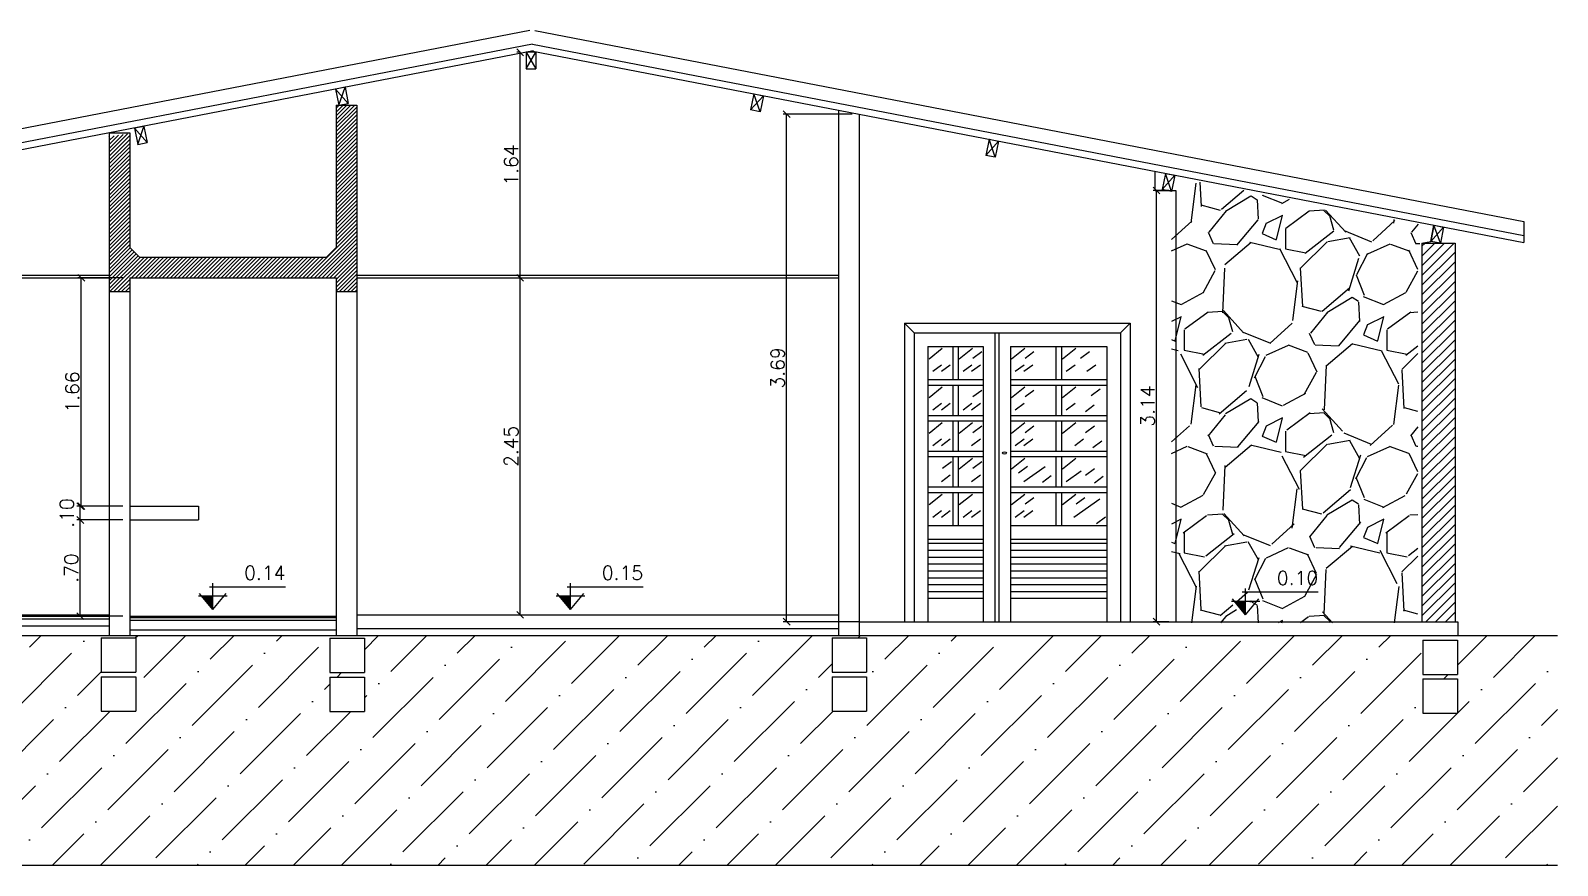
# Model space of a CAD drawing. Header units: metres. Extents: x 433 to 682, y 535 to 584.
# Drawn here: x 441.48 to 452.57, y 542.64 to 548.71 of the extents above; entities that cross this region are included whole.
import ezdxf

# ---------------------------------------------------------------- set-up
doc = ezdxf.new("R2010")
doc.units = ezdxf.units.M
doc.linetypes.add('ACAD_ISO02W100', pattern=[15, 12, -3])
for name, color, linetype in [('ARQ-COTAS', 30, 'Continuous'), ('ARQ-ESQ-01', 1, 'ACAD_ISO02W100'), ('ARQ-ESQ-02', 2, 'Continuous'), ('ARQ-NIVEL', 1, 'Continuous'), ('ARQ-PECAS_SANITARIAS', 7, 'Continuous'), ('ARQ-PISO', 8, 'Continuous'), ('ARQ_ALVENARIA', 4, 'Continuous'), ('ARQ_LINHA-02', 2, 'Continuous')]:
    doc.layers.add(name, color=color, linetype=linetype)
doc.styles.add('ROMANS', font='romans.shx')
doc.dimstyles.new('1-50', dxfattribs={"dimscale": 0.5, "dimtxt": 0.2, "dimasz": 0.1, "dimexe": 0.05, "dimexo": 0.1, "dimgap": 0.03, "dimtad": 1, "dimzin": 5, "dimdsep": 46, "dimtxsty": 'ROMANS', "dimblk": 'OBLIQUE', "dimcen": 0, "dimclrd": 256, "dimclre": 256, "dimclrt": 2, "dimadec": 0, "dimazin": 0, "dimtfac": 1, "dimtofl": 0, "dimtmove": 2, "dimatfit": 3, "dimfxl": 0.04, "dimtolj": 1, "dimtzin": 1, "dimarcsym": 0})

# ---------------------------------------------------------------- blocks, each defined once
blk = doc.blocks.new('nivel corte')
at = {"color": 1}
for p, q in [((0, 2.582964953035116e-10), (-0.1440395415725106, 0.1736346564500764)), ((-0.03814284311806659, 0.2486641705718284), (0.7908577891032564, 0.2486641705718284)), ((0, 2.582964953035116e-10), (0, 0.2871379268283363)), ((0, 2.582964953035116e-10), (0.1440395415725106, 0.1736346564500764)), ((-0.1551416282272839, 0.1500000002581601), (0.1551416282272839, 0.1500000002581601)), ((0, 0.1406250002582965), (-0.1166562077978597, 0.1406250002582965)), ((0, 0.1312500002584329), (-0.1088791272779872, 0.1312500002584329)), ((0, 0.121875000258342), (-0.1011020467581147, 0.121875000258342)), ((0, 0.112500000258251), (-0.09332496623846964, 0.112500000258251)), ((0, 0.1031250002581601), (-0.08554788571859717, 0.1031250002581601)), ((0, 0.0937500002582965), (-0.0777708051987247, 0.0937500002582965)), ((0, 0.08437500025820555), (-0.06999372467885223, 0.08437500025820555)), ((0, 0.07500000025834197), (-0.06221664415897976, 0.07500000025834197)), ((0, 0.06562500025825102), (-0.05443956363910729, 0.06562500025825102)), ((0, 0.05625000025838744), (-0.04666248311923482, 0.05625000025838744)), ((0, 0.0468750002582965), (-0.03888540259936235, 0.0468750002582965)), ((0, 0.03750000025843292), (-0.03110832207971725, 0.03750000025843292)), ((0, 0.02812500025834197), (-0.02333124155961741, 0.02812500025834197)), ((0, 0.01875000025825102), (-0.01555416103974494, 0.01875000025825102)), ((0, 0.009375000258160071), (-0.00777708051987247, 0.009375000258160071))]:
    blk.add_line(p, q, dxfattribs=at)
blk = doc.blocks.new('_Oblique')
at = {"color": 0, "linetype": 'ByBlock', "lineweight": -2}
blk.add_line((-0.5, -0.5), (0.5, 0.5), dxfattribs=at)
blk = doc.blocks.new('*D160')
at = {"layer": 'ARQ-COTAS', "lineweight": -2, "transparency": 16777216}
for p, q in [((443.897915303035, 546.9162764657075), (445.0591670075895, 546.9162764657075)), ((445.0341670075895, 544.4662764657072), (445.0341670075895, 546.9162764657075)), ((443.8979153030349, 544.4662764657072), (445.0591670075895, 544.4662764657072))]:
    blk.add_line(p, q, dxfattribs=at)
at = {"layer": 'DEFPOINTS', "color": 0, "transparency": 16777216}
for p in [(443.847915303035, 546.9162764657075), (445.0341670075895, 546.9162764657075), (443.8479153030349, 544.4662764657072)]:
    blk.add_point(p, dxfattribs=at)
at = {"layer": 'ARQ-COTAS', "lineweight": -2, "transparency": 16777216, "xscale": 0.05, "yscale": 0.05, "zscale": 0.05}
for p, rotation in [((445.0341670075895, 546.9162764657075), 90), ((445.0341670075895, 544.4662764657072), 270)]:
    blk.add_blockref('_Oblique', p, dxfattribs=dict(at, rotation=rotation))
at = {"layer": 'ARQ-COTAS', "color": 2, "transparency": 16777216, "insert": (444.9691670075894, 545.6912764657075), "char_height": 0.1, "attachment_point": 5, "rotation": 90, "style": 'ROMANS'}
blk.add_mtext('\\A1;2.45', dxfattribs=at)
blk = doc.blocks.new('*D161')
at = {"layer": 'ARQ-COTAS', "lineweight": -2, "transparency": 16777216}
for p, q in [((445.0275275683401, 548.5565769916639), (445.0091670075894, 548.5565769916639)), ((445.0341670075894, 546.9162764657075), (445.0341670075894, 548.5565769916639)), ((443.8979153030349, 546.9162764657075), (445.0591670075894, 546.9162764657075))]:
    blk.add_line(p, q, dxfattribs=at)
at = {"layer": 'DEFPOINTS', "color": 0, "transparency": 16777216}
for p in [(445.0341670075894, 548.5565769916639), (445.0775275683401, 548.5565769916639), (443.8479153030349, 546.9162764657075)]:
    blk.add_point(p, dxfattribs=at)
at = {"layer": 'ARQ-COTAS', "lineweight": -2, "transparency": 16777216, "xscale": 0.05, "yscale": 0.05, "zscale": 0.05}
for p, rotation in [((445.0341670075894, 548.5565769916639), 90), ((445.0341670075894, 546.9162764657075), 270)]:
    blk.add_blockref('_Oblique', p, dxfattribs=dict(at, rotation=rotation))
at = {"layer": 'ARQ-COTAS', "color": 2, "transparency": 16777216, "insert": (444.9691670075894, 547.7364267286857), "char_height": 0.1, "attachment_point": 5, "rotation": 90, "style": 'ROMANS'}
blk.add_mtext('\\A1;1.64', dxfattribs=at)
blk = doc.blocks.new('*D163')
at = {"layer": 'ARQ-COTAS', "lineweight": -2, "transparency": 16777216}
for p, q in [((442.1479153030348, 545.1562764657073), (441.8125648481478, 545.1562764657073)), ((441.8375648481478, 544.4562764657073), (441.8375648481478, 545.1562764657073)), ((442.1479153030348, 544.4562764657073), (441.8125648481478, 544.4562764657073))]:
    blk.add_line(p, q, dxfattribs=at)
at = {"layer": 'DEFPOINTS', "color": 0, "transparency": 16777216}
for p in [(441.8375648481478, 545.1562764657073), (442.1979153030348, 545.1562764657073), (442.1979153030348, 544.4562764657073)]:
    blk.add_point(p, dxfattribs=at)
at = {"layer": 'ARQ-COTAS', "lineweight": -2, "transparency": 16777216, "xscale": 0.05, "yscale": 0.05, "zscale": 0.05}
for p, rotation in [((441.8375648481478, 545.1562764657073), 90), ((441.8375648481478, 544.4562764657073), 270)]:
    blk.add_blockref('_Oblique', p, dxfattribs=dict(at, rotation=rotation))
at = {"layer": 'ARQ-COTAS', "color": 2, "transparency": 16777216, "insert": (441.7725648481477, 544.8062764657075), "char_height": 0.1, "attachment_point": 5, "rotation": 90, "style": 'ROMANS'}
blk.add_mtext('\\A1;.70', dxfattribs=at)
blk = doc.blocks.new('*D164')
at = {"layer": 'ARQ-COTAS', "lineweight": -2, "transparency": 16777216}
for p, q in [((442.1479153030349, 545.2562764657073), (441.8125648481478, 545.2562764657073)), ((442.1479153030348, 545.1562764657073), (441.8125648481478, 545.1562764657073)), ((441.8375648481478, 545.1562764657073), (441.8375648481478, 545.2562764657073))]:
    blk.add_line(p, q, dxfattribs=at)
at = {"layer": 'DEFPOINTS', "color": 0, "transparency": 16777216}
for p in [(441.8375648481478, 545.2562764657073), (442.1979153030349, 545.2562764657073), (442.1979153030348, 545.1562764657073)]:
    blk.add_point(p, dxfattribs=at)
at = {"layer": 'ARQ-COTAS', "lineweight": -2, "transparency": 16777216, "xscale": 0.05, "yscale": 0.05, "zscale": 0.05}
for p, rotation in [((441.8375648481478, 545.2562764657073), 90), ((441.8375648481478, 545.1562764657073), 270)]:
    blk.add_blockref('_Oblique', p, dxfattribs=dict(at, rotation=rotation))
at = {"layer": 'ARQ-COTAS', "color": 2, "transparency": 16777216, "insert": (441.7400648481477, 545.2062764657073), "char_height": 0.1, "attachment_point": 5, "rotation": 90, "style": 'ROMANS'}
blk.add_mtext('\\A1;.10', dxfattribs=at)
blk = doc.blocks.new('*D165')
at = {"layer": 'ARQ-COTAS', "lineweight": -2, "transparency": 16777216}
for p, q in [((442.1479153030347, 546.9162764657074), (441.8196433032153, 546.9162764657074)), ((441.8446433032153, 545.2562764657073), (441.8446433032153, 546.9162764657074)), ((442.1479153030348, 545.2562764657073), (441.8196433032153, 545.2562764657073))]:
    blk.add_line(p, q, dxfattribs=at)
at = {"layer": 'DEFPOINTS', "color": 0, "transparency": 16777216}
for p in [(441.8446433032153, 546.9162764657074), (442.1979153030347, 546.9162764657074), (442.1979153030348, 545.2562764657073)]:
    blk.add_point(p, dxfattribs=at)
at = {"layer": 'ARQ-COTAS', "lineweight": -2, "transparency": 16777216, "xscale": 0.05, "yscale": 0.05, "zscale": 0.05}
for p, rotation in [((441.8446433032153, 546.9162764657074), 90), ((441.8446433032153, 545.2562764657073), 270)]:
    blk.add_blockref('_Oblique', p, dxfattribs=dict(at, rotation=rotation))
at = {"layer": 'ARQ-COTAS', "color": 2, "transparency": 16777216, "insert": (441.7796433032153, 546.0862764657074), "char_height": 0.1, "attachment_point": 5, "rotation": 90, "style": 'ROMANS'}
blk.add_mtext('\\A1;1.66', dxfattribs=at)
blk = doc.blocks.new('*D166')
at = {"layer": 'ARQ-COTAS', "lineweight": -2, "transparency": 16777216}
for p, q in [((449.7479153030348, 547.5515645404051), (449.6337610445025, 547.5515645404051)), ((449.6587610445025, 544.4162764657074), (449.6587610445025, 547.5515645404051)), ((449.7479153030349, 544.4162764657074), (449.6337610445025, 544.4162764657074))]:
    blk.add_line(p, q, dxfattribs=at)
at = {"layer": 'DEFPOINTS', "color": 0, "transparency": 16777216}
for p in [(449.6587610445025, 547.5515645404051), (449.7979153030348, 547.5515645404051), (449.7979153030349, 544.4162764657074)]:
    blk.add_point(p, dxfattribs=at)
at = {"layer": 'ARQ-COTAS', "lineweight": -2, "transparency": 16777216, "xscale": 0.05, "yscale": 0.05, "zscale": 0.05}
for p, rotation in [((449.6587610445025, 547.5515645404051), 90), ((449.6587610445025, 544.4162764657074), 270)]:
    blk.add_blockref('_Oblique', p, dxfattribs=dict(at, rotation=rotation))
at = {"layer": 'ARQ-COTAS', "color": 2, "transparency": 16777216, "insert": (449.5937610445024, 545.9839205030564), "char_height": 0.1, "attachment_point": 5, "rotation": 90, "style": 'ROMANS'}
blk.add_mtext('\\A1;3.14', dxfattribs=at)
blk = doc.blocks.new('*D167')
at = {"layer": 'ARQ-COTAS', "lineweight": -2, "transparency": 16777216}
for p, q in [((447.4479153030348, 548.1062430221624), (446.9457698369106, 548.1062430221624)), ((446.9707698369106, 544.4162764657073), (446.9707698369106, 548.1062430221624)), ((447.5009559473665, 544.4162764657073), (446.9457698369106, 544.4162764657073))]:
    blk.add_line(p, q, dxfattribs=at)
at = {"layer": 'DEFPOINTS', "color": 0, "transparency": 16777216}
for p in [(446.9707698369106, 548.1062430221624), (447.4979153030349, 548.1062430221624), (447.5509559473665, 544.4162764657073)]:
    blk.add_point(p, dxfattribs=at)
at = {"layer": 'ARQ-COTAS', "lineweight": -2, "transparency": 16777216, "xscale": 0.05, "yscale": 0.05, "zscale": 0.05}
for p, rotation in [((446.9707698369106, 548.1062430221624), 90), ((446.9707698369106, 544.4162764657073), 270)]:
    blk.add_blockref('_Oblique', p, dxfattribs=dict(at, rotation=rotation))
at = {"layer": 'ARQ-COTAS', "color": 2, "transparency": 16777216, "insert": (446.9057698369106, 546.2612597439349), "char_height": 0.1, "attachment_point": 5, "rotation": 90, "style": 'ROMANS'}
blk.add_mtext('\\A1;3.69', dxfattribs=at)

msp = doc.modelspace()

# ---------------------------------------------------------------- hatches: boundary and pattern name
at = {"layer": 'ARQ-PISO'}
h = msp.add_hatch(dxfattribs=at)
h.set_pattern_fill('_USER', color=256, scale=0.02, angle=45, pattern_type=0)
h.set_pattern_definition([(45, (-74.42058474001357, -18.58948484648647), (-0.01414213562373095, 0.01414213562373095), [])])
h.paths.add_polyline_path([(443.847915303035, 548.171034138222), (443.697915303035, 548.171034138222), (443.6979153030349, 547.1362764657073), (443.6279153030349, 547.0662764657073), (442.2679153030348, 547.0662764657072), (442.1979153030348, 547.1362764657073), (442.1979153030348, 547.9651035418344), (442.0479153030349, 547.9448482691186), (442.0479153030349, 546.8162764657072), (442.1979153030348, 546.8162764657072), (442.1979153030348, 546.9162764657074), (443.6979153030349, 546.9162764657075), (443.6979153030349, 546.8162764657075), (443.847915303035, 546.8162764657075)])
h = msp.add_hatch(dxfattribs=at)
h.set_pattern_fill('GRAVEL', color=256, scale=0.041, angle=45)
h.set_pattern_definition([(273.0127875, (-74.65682702242593, -17.330432990331), (0.7363810010538634, -12.51847703282189), [0.1401057904, -13.87049829222165]), (229.969741, (-74.64946321240666, -17.47034538069726), (8.100190975758242, 9.572953063513426), [0.2404259351999999, -23.80216004634482]), (177.5104471, (-74.80410322281146, -17.65444063117918), (15.4640010407633, -0.7363809959897925), [0.1695274232, -16.783236345581]), (312.2736889999999, (-74.90719656308134, -18.12572447241289), (-13.99123903500611, 15.46400104194598), [0.2189418532, -21.67523934455258]), (337.83365418, (-74.75992036269581, -18.28772829283697), (-12.51847703294982, 5.154667013056518), [0.214689817, -21.25432117559104]), (42.27368899999997, (-74.56109749217534, -18.36873020304902), (-15.46400104194598, -13.99123903500611), [0.2189418532, -21.67523934455258]), (82.69424047, (-74.39909367175125, -18.22145400266349), (-2.209143004807592, -16.93676304446291), [0.2895394006, -28.66437727884128]), (117.25532837, (-74.36227462165486, -17.9342654119117), (-11.04571502708847, 21.35504905684703), [0.2733550032, -27.06215520678105]), (166.42956562, (-74.48745939198257, -17.69125968127556), (-15.46400104080264, 3.681905008288198), [0.2196833299999999, -21.74867373647191]), (220.2363583, (-74.7010098825416, -17.63971301114062), (8.836572024288449, 7.363810017888096), [0.2508024448, -12.2893141495]), (267.3974378, (-74.89246894304279, -17.80171683156471), (-0.7363810013364418, -16.93676304436212), [0.3243419471999998, -32.10987672999254]), (183.81407483, (-74.17081556115367, -17.40407109052377), (-9.572953025109783, -0.7363810012592236), [0.1107018614, -10.95953198798104]), (216.4692344, (-74.28127271144282, -17.41143490054305), (11.04571502750231, 8.100191023132972), [0.2106096118, -20.8504019887864]), (270, (-74.45064034188619, -17.53661967087075), (0.7363810019277399, -0.7363810019277403), [0.1472758294, -1.32548617445548]), (248.19859051, (-74.59055273225243, -17.49980062077437), (2.209143006141565, 5.154667013335814), [0.07931094119999993, -7.851755171246535]), (336.80140949, (-74.62000797232955, -17.57343872096713), (-2.945524007813418, 1.472762003649902), [0.1121619042, -5.4959487259]), (75.96375653, (-74.51691463205967, -17.61762158108279), (0.7363810020625554, 3.681905009611538), [0.1821710606, -5.8901822426931]), (206.56505118, (-74.47273177194401, -17.44089014062016), (2.209143005744261, 0.7363810020432964), [0.1317277274, -3.16146822789948]), (61.38954033400001, (-75.0471089534476, -18.00053970208518), (5.154667013493667, 9.572953025059832), [0.18453608, -18.26911893574099]), (115.34617594, (-74.95874323321628, -17.83853588166109), (5.154667013128719, -11.04571502908893), [0.1548155653999999, -15.32670842806199]), (338.19859051, (-74.62000797232955, -17.29361394023462), (-5.154667013339619, 2.209143006143092), [0.1586208409999999, -7.772445271446535]), (28.61045967000004, (-74.47273177194401, -17.35252442038883), (-9.572953024698817, -5.154667014163228), [0.18453608, -18.2691189357414]), (24.44395478000004, (-74.59055273225245, -18.45709592328034), (-5.154667013493716, -2.20914300578291), [0.177954432, -8.719771068373461]), (339.7751406, (-74.42854891182836, -18.38345782308757), (-11.78209603323283, 4.418286005190916), [0.1491055692, -14.7614732860952]), (111.80140949, (-73.8762631603826, -18.02263113214301), (-2.209143006106846, 5.154667013355), [0.158620841, -7.772445271446539]), (62.35402464, (-73.93517364053682, -17.87535493175748), (-6.627429016540339, -12.51847703319816), [0.1745709234, -17.282474151882]), (114.44395478, (-74.23708985132716, -18.38345782308757), (2.209143005747112, -5.154667013509087), [0.08897721599999993, -8.808748284373454]), (146.309932474, (-73.92044602049826, -18.06681399225867), (-3.681905009638576, 2.209143005783003), [0.053100986, -5.257017935455661]), (210.963756532, (-73.96462888061393, -18.03735875218157), (2.945524007710502, 1.472762003855239), [0.2146898169999999, -4.079112381518286]), (231.00900596, (-74.14872413109583, -18.14781590247072), (6.627429016924606, 8.100191021550742), [0.1989594699999999, -19.69695959396815]), (348.69006753, (-74.45064034188619, -17.68389587125629), (-2.209143005834231, 0.7363810017742292), [0.1501927908, -3.6046283074688]), (38.15722658999998, (-74.30336414150065, -17.71335111133339), (13.99123903604739, 11.04571502964746), [0.2622182716, -25.95956371666271]), (105.9453959, (-74.0971774609609, -17.55134729090931), (2.209143005655614, -8.100191021239148), [0.1072183784, -10.6146508504251]), (135, (-74.126632701038, -17.44825395063943), (-1.472762003855341, 1.110223024625157e-16), [0.062484, -0.9789159999999999]), (165.25643716, (-74.18554318119223, -18.14045209245144), (8.100191021049842, -2.209143006349107), [0.1446754535999999, -14.32291571701199]), (93.01278749999993, (-74.32545557155848, -18.10363304235506), (-0.7363810010100531, 12.51847703282419), [0.2802115808, -13.73039250182165]), (45, (-74.34018319159703, -17.82380826162255), (1.110223024625157e-16, 1.472762003855341), [0.270764, -0.770636]), (10.30484649999996, (-74.14872413109583, -17.63234920112135), (12.51847703157483, 2.209143012557413), [0.1646599196, -16.3013198568974]), (299.0546040999999, (-73.98672031067176, -17.60289396104424), (2.209143005847428, -3.681905009599883), [0.1516299228, -7.42987651589652]), (252.64597536, (-73.91308221047899, -17.73544254139122), (-6.627429018839947, -21.35504905543977), [0.246879491, -24.44111041340458]), (220.42607874, (-73.98672031067176, -17.97108446200808), (-10.3093340269869, -8.836572023131858), [0.2611820785999997, -25.85699704705839])])
h.paths.add_polyline_path([(451.5578597011623, 547.1600572751576), (451.6228496916053, 547.1725816560372), (451.6443200588276, 547.2906452970591), (449.7617069096718, 547.6541129106505), (449.7678597011622, 547.544041073245), (449.7678597011623, 544.4087529985472), (451.5578597011623, 544.4087529985472)])
h.paths.add_polyline_path([(450.3588559071745, 544.5592286347356), (450.2759003899249, 544.4592286447357), (450.1929448726752, 544.5592286347356)], flags=16)
h.paths.add_polyline_path([(450.024068202293, 545.7966351311343), (450.024068202293, 546.156158940658), (449.874068202293, 546.156158940658), (449.874068202293, 545.7966351311343)], flags=24)
h.paths.add_polyline_path([(450.4736313864506, 544.650763130019), (450.8283932548493, 544.650763130019), (450.8283932548493, 544.8007631146439), (450.4736313864506, 544.8007631146439)], flags=24)
h = msp.add_hatch(dxfattribs=at)
h.set_pattern_fill('_USER', color=256, scale=0.05, angle=45, pattern_type=0)
h.set_pattern_definition([(45, (-74.42058474001357, -7.642154240153332), (-0.03535533905932737, 0.03535533905932738), [])])
h.paths.add_polyline_path([(451.8279153030349, 547.1675807423178), (451.5879153030349, 547.1675807423177), (451.5879153030349, 544.4162764657074), (451.8279153030349, 544.4162764657074)])
h = msp.add_hatch(dxfattribs=at)
h.set_pattern_fill('ANSI36', color=256, scale=0.078)
h.set_pattern_definition([(45, (-74.42058474001357, -18.58948484648647), (0.1313362457706364, 0.4815662344923334), [0.619125, -0.123825, 0, -0.123825])])
h.paths.add_polyline_path([(452.5723955374978, 544.3162764657073), (451.8479153030349, 544.3162764657073), (436.9565203809365, 544.3162764657073), (436.9565203809365, 542.643887794144), (452.5723955374978, 542.643887794144)])
h.paths.add_polyline_path([(441.9905218227044, 543.7664488524725), (441.9905218227044, 544.0164488524725), (442.2405218227044, 544.0164488524725), (442.2405218227044, 543.7664488524725)], flags=16)
h.paths.add_polyline_path([(441.9905218227044, 544.0489418094038), (441.9905218227044, 544.2989418094038), (442.2405218227044, 544.2989418094038), (442.2405218227044, 544.0489418094038)], flags=16)
h.paths.add_polyline_path([(438.6427957667359, 543.7554442843949), (438.3927957667359, 543.7554442843949), (438.3927957667359, 544.0054442843949), (438.6427957667359, 544.0054442843949)], flags=16)
h.paths.add_polyline_path([(438.6427957667359, 544.0379372413262), (438.3927957667359, 544.0379372413262), (438.3927957667359, 544.2879372413262), (438.6427957667359, 544.2879372413262)], flags=16)
h.paths.add_polyline_path([(443.6522869848985, 543.7640788479081), (443.6522869848985, 544.0140788479081), (443.9022869848985, 544.0140788479081), (443.9022869848985, 543.7640788479081)], flags=16)
h.paths.add_polyline_path([(443.6522869848985, 544.0465718048393), (443.6522869848985, 544.2965718048393), (443.9022869848985, 544.2965718048393), (443.9022869848985, 544.0465718048393)], flags=16)
h.paths.add_polyline_path([(447.3009559473665, 543.7658169340215), (447.3009559473665, 544.0158169340215), (447.5509559473665, 544.0158169340215), (447.5509559473665, 543.7658169340215)], flags=16)
h.paths.add_polyline_path([(447.3009559473665, 544.0483098909527), (447.3009559473665, 544.2983098909527), (447.5509559473665, 544.2983098909527), (447.5509559473665, 544.0483098909527)], flags=16)
h.paths.add_polyline_path([(451.5949966999154, 543.7506248199005), (451.5949966999154, 544.0006248199005), (451.8449966999154, 544.0006248199005), (451.8449966999154, 543.7506248199005)], flags=16)
h.paths.add_polyline_path([(451.5949966999154, 544.0331177768318), (451.5949966999154, 544.2831177768318), (451.8449966999154, 544.2831177768318), (451.8449966999154, 544.0331177768318)], flags=16)

# ---------------------------------------------------------------- linework, layer by layer
at = {"layer": 'ARQ-COTAS'}
for p, q in [((451.6529052934779, 547.1801051231973), (451.6743756607003, 547.2981687642192)), ((451.5879153030349, 547.1675807423177), (451.6529052934779, 547.1801051231973)), ((451.8479153030349, 544.4162764657074), (451.8479153030349, 544.3162764657073))]:
    msp.add_line(p, q, dxfattribs=at)
at = {"layer": 'ARQ-ESQ-01'}
for p, q in [((445.1039358103737, 548.7144588412049), (437.8789358103738, 547.3178045661118)), ((445.141894795696, 548.7144588412049), (452.3279153030349, 547.3253396353252)), ((445.1229153030349, 548.6162764657074), (437.8979153030349, 547.2196221906144)), ((445.1229153030349, 548.6162764657074), (452.3279153030349, 547.2234883616181)), ((445.1324050493654, 548.5671852779587), (437.8979153030349, 547.1686965537609)), ((445.1134255567043, 548.5671852779587), (452.3279153030349, 547.1725627247646)), ((449.7917625115444, 547.6616363778106), (449.7917625115444, 547.6628227439376)), ((447.8279153030349, 546.5862764657074), (447.8279153030348, 544.4162764657074)), ((447.8279153030349, 546.5862764657074), (449.4679153030349, 546.5862764657073)), ((447.8979153030349, 546.5162764657074), (447.8279153030349, 546.5862764657074)), ((447.8979153030349, 546.5162764657074), (447.8979153030348, 544.4162764657074)), ((447.8979153030349, 546.5162764657074), (449.3979153030348, 546.5162764657073)), ((448.4829153030349, 546.5162764657074), (448.4829153030349, 544.4162764657074)), ((448.5129153030348, 546.5162764657074), (448.5129153030348, 544.4162764657074)), ((449.3979153030348, 546.5162764657073), (449.4679153030349, 546.5862764657073)), ((449.3979153030348, 546.5162764657074), (449.3979153030348, 544.4162764657074)), ((449.4679153030349, 546.5862764657073), (449.4679153030349, 544.4162764657074)), ((447.997915303035, 546.4162764657074), (448.3979153030348, 546.4162764657073)), ((447.997915303035, 546.4162764657074), (447.9979153030349, 544.4162764657074)), ((448.3979153030348, 546.4162764657073), (448.3979153030348, 544.4162764657074)), ((448.5979153030349, 546.4162764657071), (448.5979153030349, 544.4162764657074)), ((448.5979153030349, 546.4162764657071), (449.2979153030348, 546.4162764657073)), ((449.2979153030348, 546.4162764657073), (449.2979153030348, 544.4162764657074)), ((447.9979153030349, 545.1162764657075), (448.3979153030348, 545.1162764657074)), ((448.5979153030349, 545.1162764657074), (449.2979153030348, 545.1162764657075)), ((447.9979153030349, 545.0162764657075), (448.3979153030348, 545.0162764657074)), ((447.9979153030349, 544.9862764657069), (448.3979153030348, 544.9862764657069)), ((447.9979153030349, 544.9362764657069), (448.3979153030348, 544.9362764657069)), ((448.5979153030349, 545.0162764657074), (449.2979153030348, 545.0162764657075)), ((448.5979153030349, 544.9862764657069), (449.2979153030348, 544.9862764657072)), ((448.5979153030349, 544.9362764657069), (449.2979153030348, 544.9362764657071)), ((447.9979153030349, 544.8862764657069), (448.3979153030348, 544.8862764657069)), ((447.9979153030349, 544.836276465707), (448.3979153030348, 544.836276465707)), ((448.5979153030349, 544.8862764657069), (449.2979153030348, 544.8862764657073)), ((448.5979153030349, 544.836276465707), (449.2979153030348, 544.8362764657072)), ((447.9979153030349, 544.786276465707), (448.3979153030348, 544.786276465707)), ((447.9979153030349, 544.7362764657071), (448.3979153030348, 544.7362764657072)), ((448.5979153030349, 544.786276465707), (449.2979153030348, 544.7862764657071)), ((448.5979153030349, 544.7362764657071), (449.2979153030348, 544.7362764657072)), ((447.9979153030349, 544.6862764657071), (448.3979153030348, 544.6862764657072)), ((447.9979153030349, 544.6362764657072), (448.3979153030348, 544.6362764657073)), ((448.5979153030349, 544.6862764657071), (449.2979153030348, 544.6862764657075)), ((448.5979153030349, 544.6362764657072), (449.2979153030348, 544.6362764657074)), ((447.9979153030349, 544.5862764657072), (448.3979153030348, 544.5862764657073)), ((448.5979153030349, 544.5862764657072), (449.2979153030348, 544.5862764657074))]:
    msp.add_line(p, q, dxfattribs=at)
at = {"layer": 'ARQ-ESQ-02'}
for p, q in [((445.0775275683401, 548.5570361835885), (445.0775275683401, 548.4370361835884)), ((445.1475275683402, 548.5570361835884), (445.0775275683401, 548.5570361835885)), ((445.0775275683401, 548.5570361835885), (445.1475275683402, 548.4370361835884)), ((445.0775275683401, 548.4370361835884), (445.1475275683402, 548.5570361835885)), ((445.1475275683402, 548.5570361835885), (445.1475275683402, 548.4370361835884)), ((445.0775275683401, 548.4370361835884), (445.1475275683402, 548.4370361835884)), ((443.7617778145469, 548.3025727488438), (443.6931805535502, 548.2886294427876)), ((443.6931805535502, 548.2886294427876), (443.7170833639324, 548.171034138222)), ((443.6931805535502, 548.2886294427876), (443.7856806249289, 548.1849774442783)), ((443.7170833639324, 548.171034138222), (443.7617778145467, 548.3025727488439)), ((443.7617778145467, 548.3025727488439), (443.7856806249289, 548.1849774442783)), ((443.7170833639324, 548.171034138222), (443.7856806249289, 548.1849774442783)), ((446.7332420036698, 548.2547437780149), (446.7093391932876, 548.1371484734493)), ((446.8018392646663, 548.2408004719587), (446.7093391932876, 548.1371484734493)), ((446.7332420036697, 548.2547437780148), (446.8018392646663, 548.2408004719587)), ((446.7779364542841, 548.123205167393), (446.7332420036698, 548.2547437780149)), ((446.8018392646663, 548.2408004719587), (446.7779364542841, 548.123205167393)), ((446.7779364542841, 548.123205167393), (446.7093391932876, 548.1371484734493)), ((442.3005472988194, 548.0175892274575), (442.2319500378227, 548.0036459214014)), ((442.2319500378227, 548.0036459214014), (442.2558528482049, 547.8860506168357)), ((442.2319500378227, 548.0036459214014), (442.3244501092015, 547.899993922892)), ((442.2558528482049, 547.8860506168357), (442.3005472988193, 548.0175892274576)), ((442.3005472988193, 548.0175892274576), (442.3244501092015, 547.899993922892)), ((442.2558528482049, 547.8860506168357), (442.3244501092015, 547.899993922892)), ((448.4416269262062, 547.9241569309868), (448.417724115824, 547.8065616264212)), ((448.5102241872027, 547.9102136249305), (448.417724115824, 547.8065616264212)), ((448.4416269262061, 547.9241569309867), (448.5102241872027, 547.9102136249305)), ((448.4863213768205, 547.7926183203649), (448.4416269262062, 547.9241569309868)), ((448.5102241872027, 547.9102136249305), (448.4863213768205, 547.7926183203649)), ((448.4863213768205, 547.7926183203649), (448.417724115824, 547.8065616264212)), ((449.7231652505479, 547.6755796838669), (449.6992624401657, 547.5579843793013)), ((449.7917625115444, 547.6616363778106), (449.6992624401657, 547.5579843793013)), ((449.7231652505478, 547.6755796838668), (449.7917625115444, 547.6616363778106)), ((449.7678597011622, 547.544041073245), (449.7231652505479, 547.6755796838669)), ((449.7917625115444, 547.6616363778106), (449.7678597011622, 547.544041073245)), ((449.7678597011622, 547.544041073245), (449.6992624401657, 547.5579843793013)), ((451.6743756607002, 547.2981687642194), (451.6529052934779, 547.1801051231973)), ((451.7432461179629, 547.2856443833398), (451.6529052934779, 547.1801051231973)), ((451.6743756607, 547.2981687642192), (451.7432461179629, 547.2856443833398)), ((451.7217757507406, 547.1675807423177), (451.6743756607002, 547.2981687642194)), ((451.7432461179629, 547.2856443833398), (451.7217757507406, 547.1675807423177)), ((451.7217757507406, 547.1675807423177), (451.6529052934779, 547.1801051231973)), ((448.1779153030349, 546.4162764657073), (448.1779153030349, 546.1762764657071)), ((448.2179153030349, 546.4162764657073), (448.217915303035, 546.1762764657071)), ((448.9279153030349, 546.4162764657073), (448.9279153030349, 546.1762764657072)), ((448.9679153030349, 546.4162764657073), (448.967915303035, 546.1762764657072)), ((447.997915303035, 546.176276465707), (448.3979153030348, 546.1762764657071)), ((448.5979153030349, 546.1762764657071), (449.2979153030348, 546.1762764657072)), ((447.997915303035, 546.136276465707), (448.3979153030348, 546.1362764657072)), ((448.1779153030349, 546.1362764657072), (448.1779153030349, 545.916276465707)), ((448.217915303035, 546.1362764657072), (448.2179153030349, 545.916276465707)), ((448.5979153030349, 546.1362764657072), (449.2979153030348, 546.1362764657073)), ((448.9279153030349, 546.1362764657073), (448.9279153030349, 545.9162764657073)), ((448.967915303035, 546.1362764657073), (448.967915303035, 545.9162764657074)), ((447.997915303035, 545.916276465707), (448.3979153030348, 545.9162764657071)), ((447.997915303035, 545.8762764657071), (448.3979153030348, 545.8762764657071)), ((448.1779153030349, 545.8762764657071), (448.1779153030349, 545.656276465707)), ((448.2179153030349, 545.8762764657071), (448.2179153030349, 545.656276465707)), ((448.5979153030349, 545.9162764657071), (449.2979153030348, 545.9162764657073)), ((448.5979153030349, 545.8762764657072), (449.2979153030348, 545.8762764657073)), ((448.9279153030349, 545.8762764657073), (448.9279153030348, 545.6562764657073)), ((448.967915303035, 545.8762764657074), (448.9679153030349, 545.6562764657073)), ((447.997915303035, 545.656276465707), (448.3979153030348, 545.656276465707)), ((447.997915303035, 545.6162764657071), (448.3979153030348, 545.6162764657071)), ((448.1779153030349, 545.6162764657071), (448.1779153030349, 545.396276465707)), ((448.2179153030349, 545.6162764657071), (448.2179153030349, 545.396276465707)), ((448.5979153030349, 545.6562764657072), (449.2979153030348, 545.6562764657073)), ((448.5979153030349, 545.6162764657072), (449.2979153030348, 545.6162764657073)), ((448.9279153030348, 545.6162764657073), (448.9279153030349, 545.3962764657072)), ((448.9679153030349, 545.6162764657073), (448.9679153030349, 545.3962764657072)), ((447.997915303035, 545.396276465707), (448.3979153030348, 545.396276465707)), ((448.5979153030349, 545.3962764657072), (449.2979153030348, 545.3962764657073)), ((447.997915303035, 545.3562764657071), (448.3979153030348, 545.3562764657071)), ((448.1779153030349, 545.3562764657071), (448.1779153030349, 545.1162764657075)), ((448.2179153030349, 545.3562764657071), (448.2179153030349, 545.1162764657075)), ((448.5979153030349, 545.3562764657072), (449.2979153030348, 545.3562764657073)), ((448.9279153030349, 545.3562764657072), (448.9279153030349, 545.1162764657075)), ((448.9679153030349, 545.3562764657072), (448.9679153030349, 545.1162764657075))]:
    msp.add_line(p, q, dxfattribs=at)
msp.add_ellipse((448.5539164950473, 545.6420902450946), major_axis=(0.0153261262330068, -0.000305990583918481), ratio=0.5710662238682718, dxfattribs=at)
at = {"layer": 'ARQ-PECAS_SANITARIAS'}
for p, q in [((442.1979153030348, 545.2562764657073), (442.6979153030349, 545.2562764657072)), ((442.1979153030348, 545.1562764657073), (442.6979153030349, 545.1562764657072)), ((442.6979153030349, 545.2562764657073), (442.697915303035, 545.156276465707))]:
    msp.add_line(p, q, dxfattribs=at)
at = {"layer": 'ARQ-PISO'}
for p, q in [((438.5479153030349, 546.9362764657074), (442.0479153030349, 546.9362764657074)), ((443.8479153030349, 546.9362764657075), (447.3479153030349, 546.9362764657074)), ((438.5479153030349, 546.9162764657075), (442.0479153030349, 546.9162764657074)), ((443.8479153030349, 546.9162764657075), (447.3479153030349, 546.9162764657074)), ((448.0056472216701, 546.3273003441611), (448.1015717289037, 546.4043452359667)), ((448.22564722167, 546.327300344161), (448.3215717289036, 546.4043452359666)), ((448.3236573428094, 546.3325057445267), (448.3882993580092, 546.3803979110877)), ((448.60564722167, 546.3273003441609), (448.7015717289036, 546.4043452359665)), ((448.7036573428094, 546.3325057445265), (448.7682993580092, 546.3803979110876)), ((448.97564722167, 546.327300344161), (449.0715717289036, 546.4043452359666)), ((449.1060789143816, 546.3325057445267), (449.1707209295814, 546.3803979110877)), ((448.0327567693375, 546.2367214114047), (448.0973987845372, 546.2846135779657)), ((448.0953148871858, 546.2367214114047), (448.1599569023855, 546.2846135779657)), ((448.2527567693374, 546.2367214114046), (448.3173987845371, 546.2846135779656)), ((448.3153148871857, 546.2367214114046), (448.3799569023855, 546.2846135779656)), ((448.6327567693374, 546.2367214114045), (448.6973987845371, 546.2846135779655)), ((448.6953148871857, 546.2367214114045), (448.7599569023855, 546.2846135779655)), ((449.0027567693374, 546.2367214114046), (449.0673987845371, 546.2846135779656)), ((449.1534386573143, 546.2367214114046), (449.2180806725141, 546.2846135779656)), ((448.0056472216701, 546.0473003441608), (448.1015717289037, 546.1243452359664)), ((448.3236573428096, 546.0525057445266), (448.3882993580093, 546.1003979110876)), ((448.60564722167, 546.0473003441609), (448.7015717289036, 546.1243452359665)), ((448.7036573428094, 546.0525057445266), (448.7682993580092, 546.1003979110876)), ((448.9756472216702, 546.047300344161), (449.0715717289037, 546.1243452359666)), ((449.1849614669995, 546.061436926078), (449.2496034821992, 546.1093290926391)), ((448.0327567693375, 545.9567214114044), (448.0973987845372, 546.0046135779654)), ((448.0953148871858, 545.9567214114044), (448.1599569023855, 546.0046135779654)), ((448.2527567693375, 545.9567214114045), (448.3173987845373, 546.0046135779655)), ((448.3153148871858, 545.9567214114045), (448.3799569023856, 546.0046135779655)), ((448.6327567693374, 545.9567214114045), (448.6973987845371, 546.0046135779655)), ((449.0027567693375, 545.9567214114046), (449.0673987845373, 546.0046135779656)), ((449.1416768248181, 545.944747804415), (449.2063188400179, 545.992639970976)), ((448.0056472216701, 545.7873003441608), (448.1015717289037, 545.8643452359664)), ((448.22564722167, 545.7873003441608), (448.3215717289036, 545.8643452359664)), ((448.3236573428094, 545.7925057445265), (448.3882993580092, 545.8403979110875)), ((448.60564722167, 545.7873003441608), (448.7015717289036, 545.8643452359664)), ((448.7036573428094, 545.7925057445265), (448.7682993580092, 545.8403979110875)), ((448.9756472216702, 545.787300344161), (449.0715717289037, 545.8643452359667)), ((449.1438431167925, 545.7925057445267), (449.2084851319923, 545.8403979110877)), ((448.0327567693375, 545.6967214114044), (448.0973987845372, 545.7446135779654)), ((448.0953148871858, 545.6967214114044), (448.1599569023855, 545.7446135779654)), ((448.3153148871857, 545.6967214114044), (448.3799569023855, 545.7446135779654)), ((448.6327567693374, 545.6967214114044), (448.6973987845371, 545.7446135779654)), ((448.6953148871857, 545.6967214114044), (448.7599569023855, 545.7446135779654)), ((449.0639683955841, 545.6967214114046), (449.1286104107839, 545.7446135779657)), ((449.1957791944359, 545.6832771606895), (449.2604212096357, 545.7311693272505)), ((448.22564722167, 545.5273003441608), (448.3215717289036, 545.6043452359664)), ((448.60564722167, 545.527300344161), (448.7015717289036, 545.6043452359665)), ((448.97564722167, 545.5273003441611), (449.0715717289036, 545.6043452359667)), ((448.0953148871858, 545.4367214114044), (448.1599569023855, 545.4846135779654)), ((448.1036573428095, 545.5325057445265), (448.1682993580093, 545.5803979110875)), ((448.3153148871857, 545.4367214114044), (448.3799569023855, 545.4846135779654)), ((448.3236573428094, 545.5325057445265), (448.3882993580092, 545.5803979110875)), ((448.6558300614719, 545.4996758299602), (448.7204720766717, 545.5475679965213)), ((448.6953148871857, 545.4367214114045), (448.8489304442823, 545.5455770938413)), ((449.0027567693374, 545.4367214114046), (449.1100287066428, 545.5126437021415)), ((449.1436714613273, 545.4818365473235), (449.2083134765271, 545.5297287138845)), ((448.8289789295267, 545.4310651145853), (448.8936209447265, 545.4789572811463)), ((449.2068853030541, 545.4255760090356), (449.2715273182538, 545.4734681755966)), ((448.0056472216701, 545.2673003441608), (448.1015717289037, 545.3443452359664)), ((448.22564722167, 545.2673003441608), (448.3215717289036, 545.3443452359664)), ((448.60564722167, 545.267300344161), (448.7015717289036, 545.3443452359666)), ((448.7036573428094, 545.2725057445266), (448.7682993580092, 545.3203979110876)), ((448.97564722167, 545.267300344161), (449.0715717289036, 545.3443452359666)), ((449.0567382673771, 545.1767214114045), (449.245997000869, 545.3097007549788)), ((449.0736573428094, 545.2725057445266), (449.1382993580092, 545.3203979110876)), ((448.0327567693375, 545.1767214114044), (448.0973987845372, 545.2246135779654)), ((448.0953148871858, 545.1767214114044), (448.1599569023855, 545.2246135779654)), ((448.2527567693374, 545.1767214114044), (448.3173987845371, 545.2246135779654)), ((448.3153148871857, 545.1767214114044), (448.3799569023855, 545.2246135779654)), ((448.6327567693374, 545.1767214114045), (448.6973987845371, 545.2246135779656)), ((448.6953148871857, 545.1767214114045), (448.7599569023855, 545.2246135779656)), ((449.2225196828521, 545.1312514358939), (449.2871616980519, 545.1791436024549)), ((438.547915303035, 544.4662764657073), (442.0479153030349, 544.4662764657073)), ((438.547915303035, 544.4562764657074), (442.0479153030349, 544.4562764657073)), ((438.547915303035, 544.4362764657075), (442.0479153030349, 544.4362764657074)), ((438.547915303035, 544.3862764657075), (442.0479153030349, 544.3862764657074)), ((442.1979153030348, 544.4562764657073), (443.6979153030349, 544.4562764657073)), ((442.1979153030348, 544.4462764657073), (443.6979153030349, 544.4462764657073)), ((442.1979153030348, 544.4262764657074), (443.6979153030349, 544.4262764657074)), ((443.8479153030348, 544.4662764657072), (447.3479153030349, 544.4662764657073)), ((447.4979153030349, 544.4162764657073), (451.8479153030349, 544.4162764657074)), ((436.9565203809365, 544.3162764657073), (451.8479153030349, 544.3162764657073)), ((442.1979153030348, 544.3562764657073), (443.6979153030349, 544.3562764657073)), ((443.8479153030348, 544.3662764657072), (447.3479153030349, 544.3662764657073)), ((451.8479153030349, 544.3162764657073), (452.5723955374978, 544.3162764657073)), ((452.5723955374978, 542.643887794144), (436.9565203809365, 542.643887794144))]:
    msp.add_line(p, q, dxfattribs=at)
at = {"layer": 'ARQ_ALVENARIA'}
for p, q in [((443.697915303035, 548.171034138222), (443.847915303035, 548.171034138222)), ((443.697915303035, 548.171034138222), (443.6979153030349, 547.1362764657074)), ((443.847915303035, 548.171034138222), (443.8479153030349, 544.3162764657073)), ((447.3479153030349, 548.1352393046902), (447.3479153030349, 544.3162764657073)), ((447.4979153030349, 548.1062430221624), (447.4979153030349, 544.3162764657073)), ((442.0479153030349, 547.9709270370324), (442.0479153030349, 544.3162764657073)), ((442.0479153030349, 547.9709270370324), (442.1979153030348, 547.9709270370323)), ((442.1979153030348, 547.9709270370323), (442.1979153030348, 547.1362764657073)), ((449.6479153030349, 547.5515645404051), (449.6479153030349, 547.6906296392627)), ((449.6479153030349, 547.5515645404051), (449.7979153030348, 547.5515645404051)), ((449.7979153030348, 547.5515645404051), (449.7979153030349, 544.4162764657074)), ((452.3279153030349, 547.3253396353252), (452.3279153030349, 547.1725627247646)), ((451.5879153030349, 547.1675807423177), (451.5879153030349, 544.4162764657074)), ((451.5879153030349, 547.1675807423177), (451.8279153030349, 547.1675807423178)), ((451.8279153030349, 547.1675807423178), (451.8279153030349, 544.4162764657074)), ((442.1979153030348, 547.1362764657073), (442.2679153030348, 547.0662764657072)), ((442.2679153030348, 547.0662764657072), (443.627915303035, 547.0662764657073)), ((443.6279153030349, 547.0662764657073), (443.697915303035, 547.1362764657074)), ((442.0479153030349, 546.8162764657072), (442.1979153030349, 546.8162764657072)), ((442.1979153030348, 546.9162764657074), (443.697915303035, 546.9162764657075)), ((442.1979153030348, 546.9162764657074), (442.1979153030349, 544.3162764657073)), ((443.6979153030349, 546.9162764657074), (443.6979153030349, 544.3162764657073)), ((443.6979153030349, 546.8162764657075), (443.847915303035, 546.8162764657075))]:
    msp.add_line(p, q, dxfattribs=at)
at = {"layer": 'ARQ_LINHA-02'}
for p, q in [((441.9905218227044, 544.2989418094038), (442.2405218227044, 544.2989418094038)), ((441.9905218227044, 544.2989418094038), (441.9905218227044, 544.0489418094038)), ((442.2405218227044, 544.2989418094038), (442.2405218227044, 544.0489418094038)), ((443.6522869848985, 544.2965718048393), (443.9022869848985, 544.2965718048393)), ((443.6522869848985, 544.2965718048393), (443.6522869848985, 544.0465718048393)), ((443.9022869848985, 544.2965718048393), (443.9022869848985, 544.0465718048393)), ((447.3009559473665, 544.2983098909527), (447.5509559473665, 544.2983098909527)), ((447.3009559473665, 544.2983098909527), (447.3009559473665, 544.0483098909527)), ((447.5509559473665, 544.2983098909527), (447.5509559473665, 544.0483098909527)), ((451.5949966999154, 544.2831177768318), (451.8449966999154, 544.2831177768318)), ((451.5949966999154, 544.2831177768318), (451.5949966999154, 544.0331177768318)), ((451.8449966999154, 544.2831177768318), (451.8449966999154, 544.0331177768318)), ((441.9905218227044, 544.0489418094038), (442.2405218227044, 544.0489418094038)), ((443.6522869848985, 544.0465718048393), (443.9022869848985, 544.0465718048393)), ((447.3009559473665, 544.0483098909527), (447.5509559473665, 544.0483098909527)), ((441.9905218227044, 544.0164488524725), (442.2405218227044, 544.0164488524725)), ((441.9905218227044, 544.0164488524725), (441.9905218227044, 543.7664488524725)), ((442.2405218227044, 544.0164488524725), (442.2405218227044, 543.7664488524725)), ((443.6522869848985, 544.0140788479081), (443.9022869848985, 544.0140788479081)), ((443.6522869848985, 544.0140788479081), (443.6522869848985, 543.7640788479081)), ((443.9022869848985, 544.0140788479081), (443.9022869848985, 543.7640788479081)), ((447.3009559473665, 544.0158169340215), (447.5509559473665, 544.0158169340215)), ((447.3009559473665, 544.0158169340215), (447.3009559473665, 543.7658169340215)), ((447.5509559473665, 544.0158169340215), (447.5509559473665, 543.7658169340215)), ((451.5949966999154, 544.0331177768318), (451.8449966999154, 544.0331177768318)), ((451.5949966999154, 544.0006248199005), (451.8449966999154, 544.0006248199005)), ((451.5949966999154, 544.0006248199005), (451.5949966999154, 543.7506248199005)), ((451.8449966999154, 544.0006248199005), (451.8449966999154, 543.7506248199005)), ((441.9905218227044, 543.7664488524725), (442.2405218227044, 543.7664488524725)), ((443.6522869848985, 543.7640788479081), (443.9022869848985, 543.7640788479081)), ((447.3009559473665, 543.7658169340215), (447.5509559473665, 543.7658169340215)), ((451.5949966999154, 543.7506248199005), (451.8449966999154, 543.7506248199005))]:
    msp.add_line(p, q, dxfattribs=at)

# ---------------------------------------------------------------- block references
at = {"layer": 'ARQ-NIVEL', "xscale": 0.6666666000000134, "yscale": 0.6666666000000134, "zscale": 0.6666666000000134}
for p in [(442.8011699009135, 544.5049490370451), (445.4004527504081, 544.5049490370451), (450.3059559917975, 544.4667521117236)]:
    msp.add_blockref('nivel corte', p, dxfattribs=at)

# ---------------------------------------------------------------- texts
at = {"layer": 'ARQ-NIVEL', "color": 2, "char_height": 0.09999998975000002, "attachment_point": 9, "style": 'ROMANS'}
for s, insert in [('0.14', (443.3286627684005, 544.721483519938)), ('0.15', (445.9279456178951, 544.721483519938)), ('0.10', (450.8334488592845, 544.6832865946166))]:
    msp.add_mtext(s, dxfattribs=dict(at, insert=insert))

# ---------------------------------------------------------------- dimensions: what is measured, and where the dimension line sits
at = {"layer": 'ARQ-COTAS'}
for base, p1, p2, picture, middle in [((445.0341670075894, 548.5565769916639), (443.8479153030349, 546.9162764657075), (445.0775275683401, 548.5565769916639), '*D161', (444.9691670075894, 547.7364267286857)), ((446.9707698369106, 548.1062430221624), (447.5509559473665, 544.4162764657073), (447.4979153030349, 548.1062430221624), '*D167', (446.9057698369106, 546.2612597439349)), ((449.6587610445025, 547.5515645404051), (449.7979153030349, 544.4162764657074), (449.7979153030348, 547.5515645404051), '*D166', (449.5937610445024, 545.9839205030564)), ((441.8446433032153, 546.9162764657074), (442.1979153030348, 545.2562764657073), (442.1979153030347, 546.9162764657074), '*D165', (441.7796433032153, 546.0862764657074)), ((445.0341670075895, 546.9162764657075), (443.8479153030349, 544.4662764657072), (443.847915303035, 546.9162764657075), '*D160', (444.9691670075894, 545.6912764657075)), ((441.8375648481478, 545.2562764657073), (442.1979153030348, 545.1562764657073), (442.1979153030349, 545.2562764657073), '*D164', (441.7400648481477, 545.2062764657073)), ((441.8375648481478, 545.1562764657073), (442.1979153030348, 544.4562764657073), (442.1979153030348, 545.1562764657073), '*D163', (441.7725648481477, 544.8062764657075))]:
    dim = msp.add_linear_dim(base=base, p1=p1, p2=p2, angle=90, dimstyle='1-50', dxfattribs=at)
    dim.commit()
    dim.dimension.update_dxf_attribs({"geometry": picture, "text_midpoint": middle})

doc.saveas('drawing.dxf')
